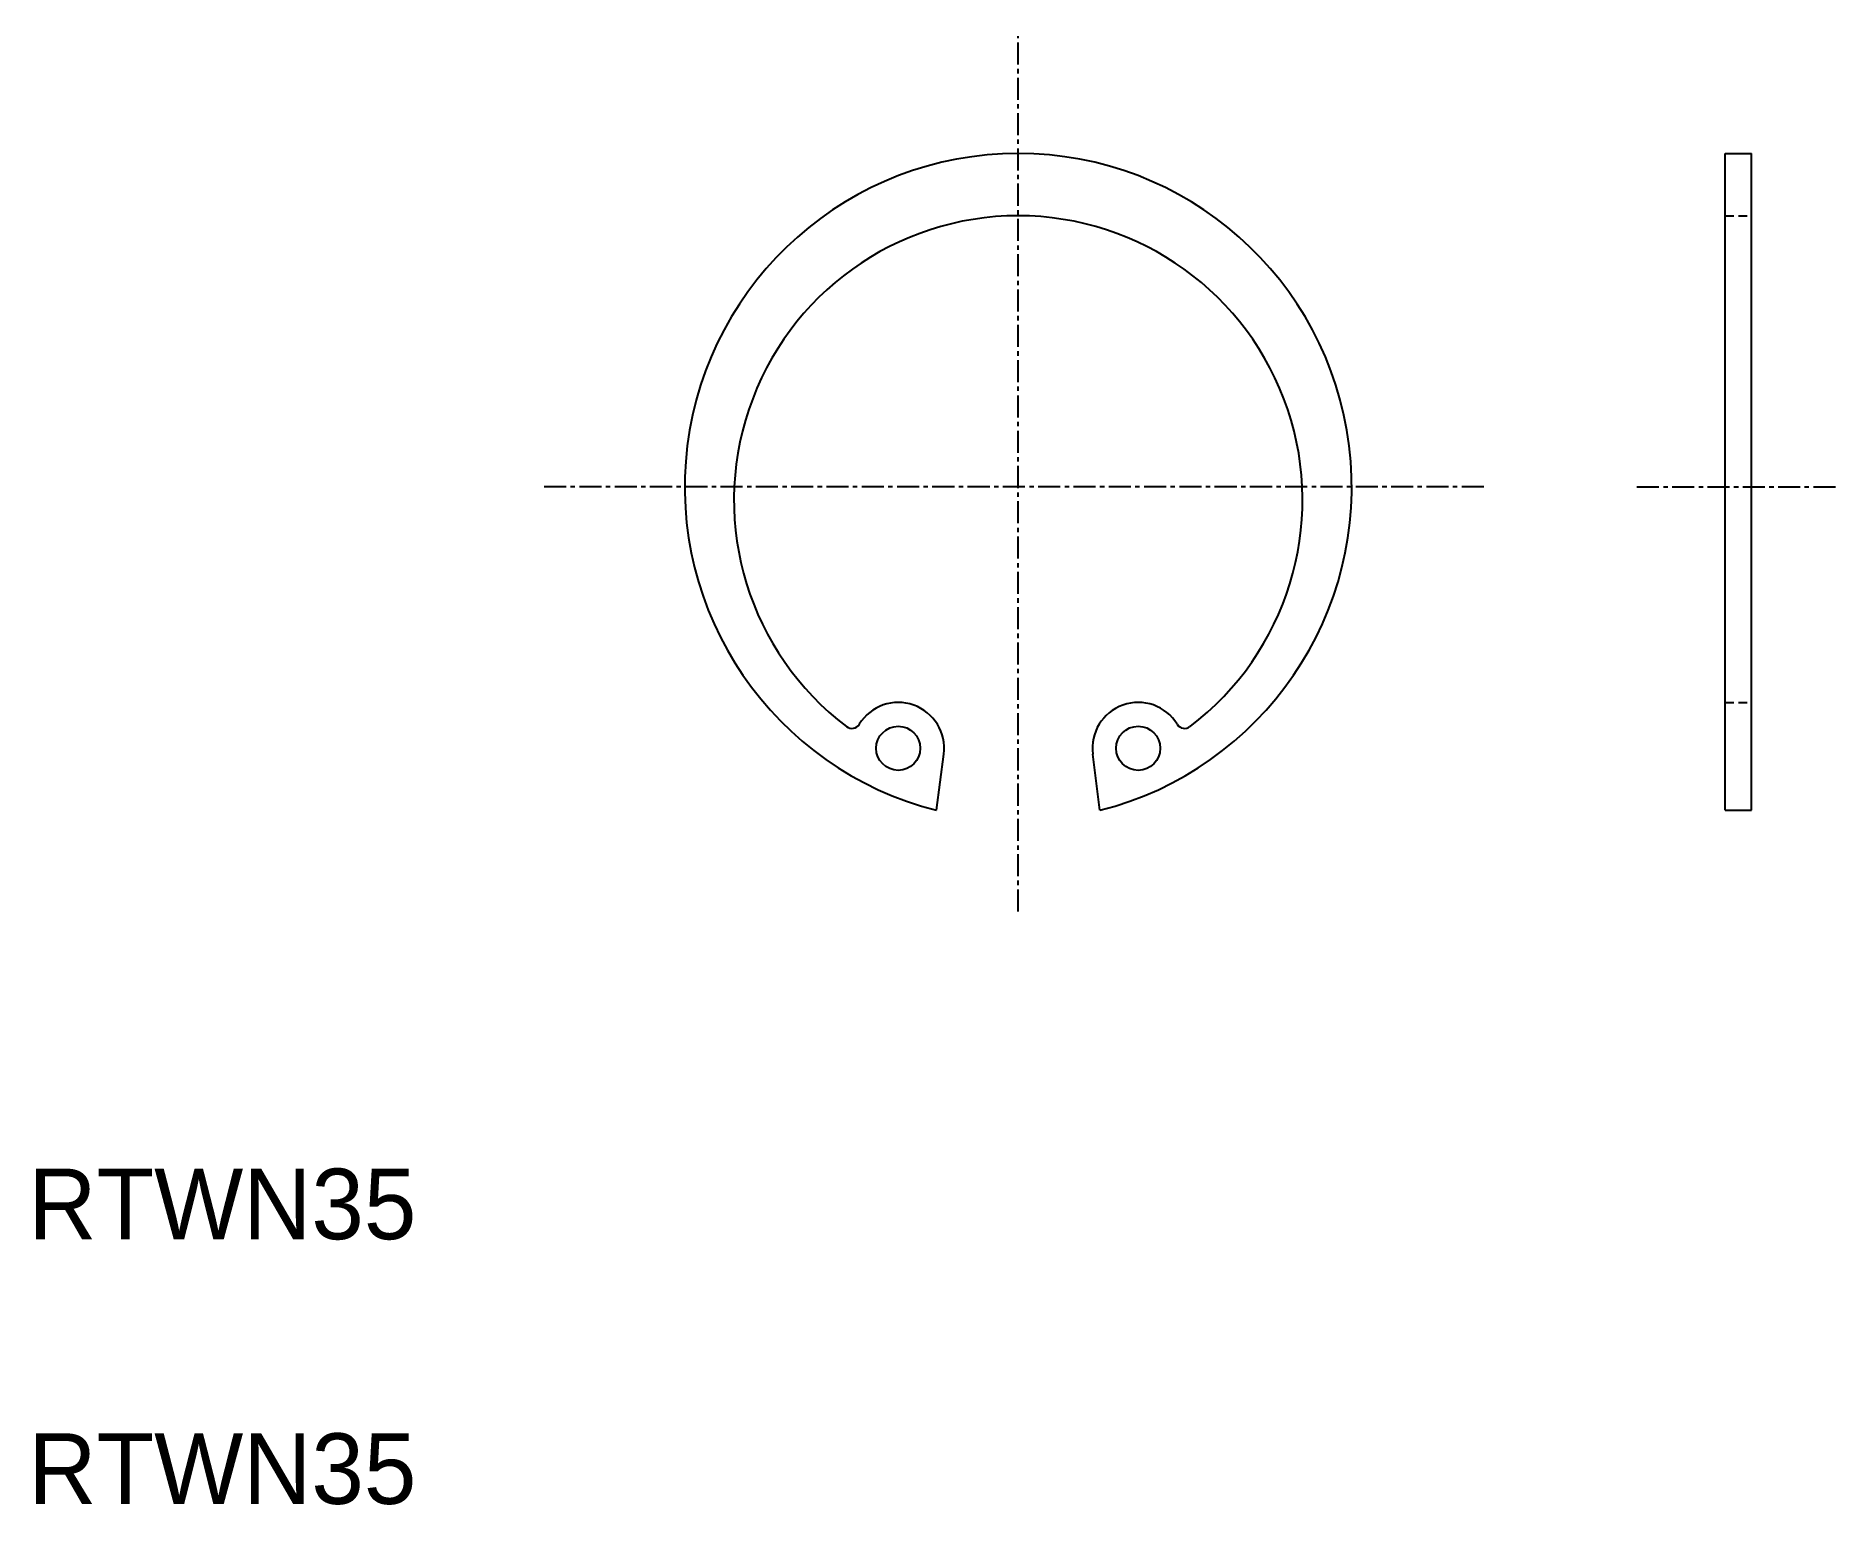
# Model space of a CAD drawing. Extents: x 10 to 113, y 10 to 93.
import ezdxf

# ---------------------------------------------------------------- set-up
doc = ezdxf.new("R2010")
doc.units = 0
doc.linetypes.add('CENTER', pattern=[2, 1.25, -0.25, 0.25, -0.25])
doc.linetypes.add('DASHED', pattern=[0.75, 0.5, -0.25])
doc.layers.get('0').update_dxf_attribs({"linetype": 'CONTINUOUS'})
doc.layers.add('CENTER', color=1, linetype='CENTER')

msp = doc.modelspace()

# ---------------------------------------------------------------- linework, layer by layer
at = {"color": 7, "linetype": 'CONTINUOUS'}
for p, q in [((106.16, 49.31), (106.16, 86.53)), ((106.16, 86.53), (107.66, 86.53)), ((107.66, 49.31), (107.66, 86.53)), ((61.47, 49.31), (61.88, 52.48)), ((70.73, 49.31), (70.32, 52.48)), ((106.16, 49.31), (107.66, 49.31))]:
    msp.add_line(p, q, dxfattribs=at)
at = {"color": 3, "linetype": 'DASHED'}
for p, q in [((106.16, 83), (107.66, 83)), ((106.16, 55.42), (107.66, 55.42))]:
    msp.add_line(p, q, dxfattribs=at)
at = {"color": 7, "linetype": 'CONTINUOUS'}
for centre in [(59.3, 52.82), (72.9, 52.82)]:
    msp.add_circle(centre, 1.25, dxfattribs=at)
for centre, radius, start, end in [((66.1, 67.63), 18.9, 284.1777, 255.8223), ((66.1, 66.89), 16.11, 307.1783, 232.8217), ((59.3, 52.82), 2.6, 352.6873, 148.0831), ((72.9, 52.82), 2.6, 31.9169, 187.3127), ((56.67, 54.45), 0.5, 232.8217, 328.0831), ((75.53, 54.45), 0.5, 211.9169, 307.1783)]:
    msp.add_arc(centre, radius, start, end, dxfattribs=at)
at = {"layer": 'CENTER', "color": 1, "linetype": 'CENTER'}
for p, q in [((66.1, 43.57), (66.1, 93.18)), ((92.48, 67.63), (39.05, 67.63)), ((101.16, 67.63), (112.66, 67.63))]:
    msp.add_line(p, q, dxfattribs=at)

# ---------------------------------------------------------------- texts
at = {"color": 7, "linetype": 'CONTINUOUS'}
for p in [(10, 25), (10, 10)]:
    msp.add_text('RTWN35', height=4, dxfattribs=at).set_placement(p)

doc.saveas('drawing.dxf')
